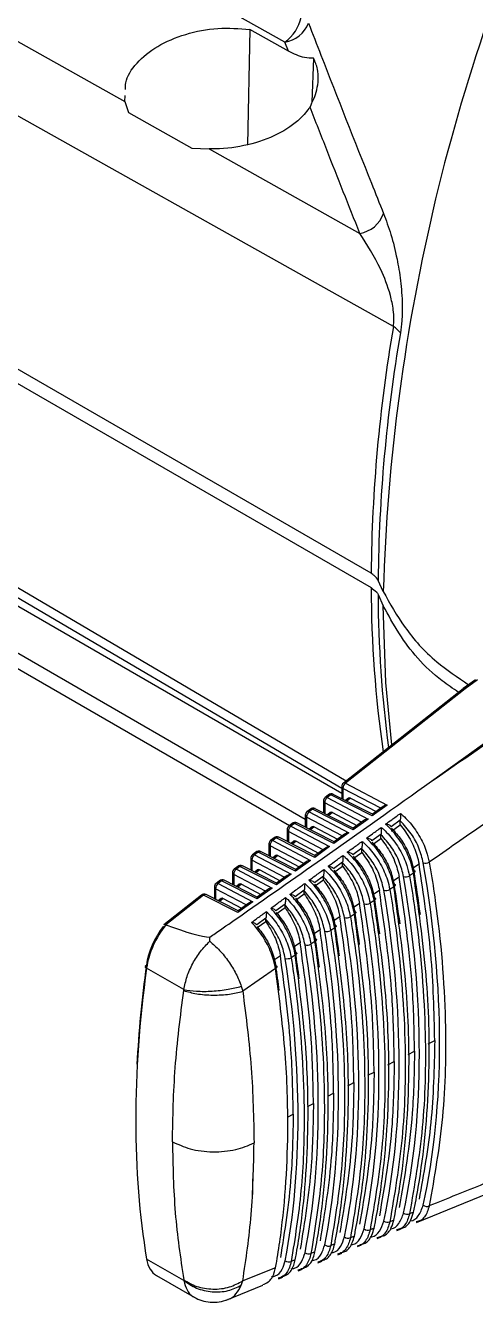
# Model space of a CAD drawing. Extents: x 16.7 to 113.1, y 4.5 to 84.5.
# Drawn here: x 77.172 to 78.2, y 8.716 to 11.631 of the extents above; entities that cross this region are included whole.
import ezdxf

# ---------------------------------------------------------------- set-up
doc = ezdxf.new("R2010")
doc.units = 0
doc.header["$MEASUREMENT"] = 0
doc.layers.add('OBJECT', color=7, linetype='CONTINUOUS')

msp = doc.modelspace()

# ---------------------------------------------------------------- linework, layer by layer
at = {"layer": 'OBJECT'}
for p, q in [((77.9616, 10.3808), (74.6496, 12.2927)), ((74.6496, 12.2601), (77.9616, 10.3481)), ((77.685, 11.6225), (77.6792, 11.359)), ((77.7726, 11.5731), (77.685, 11.6225)), ((77.7726, 11.5731), (77.7648, 11.5933)), ((77.8303, 11.557), (77.8266, 11.4565)), ((77.3993, 11.4577), (77.3999, 11.4714)), ((77.3993, 11.4577), (77.4078, 11.4327)), ((77.8944, 9.8781), (75.1943, 11.4368)), ((77.4078, 11.4327), (77.552, 11.3512)), ((77.552, 11.3512), (77.5919, 11.3497)), ((77.5919, 11.3497), (77.9359, 11.1567)), ((75.2013, 11.3265), (77.8113, 9.8198)), ((75.2254, 11.2772), (77.7755, 9.8051)), ((77.9894, 10.3394), (77.9777, 10.3647)), ((77.9777, 10.3321), (77.9894, 10.3067)), ((78.172, 10.1175), (77.8982, 9.9018)), ((78.1768, 10.1174), (77.9032, 9.9018)), ((78.2, 10.1377), (78.1721, 10.1176)), ((78.2047, 10.1375), (78.1768, 10.1174)), ((78.0992, 9.9061), (78.3033, 10.0528)), ((77.8944, 9.894), (77.8944, 9.8666)), ((77.9835, 9.8445), (77.8973, 9.8899)), ((77.8973, 9.8899), (77.8973, 9.8651)), ((77.9032, 9.9018), (77.9984, 9.8516)), ((77.8528, 9.8612), (77.8528, 9.8339)), ((77.9397, 9.8129), (77.8557, 9.8572)), ((77.8557, 9.8572), (77.8557, 9.8324)), ((77.8644, 9.8752), (77.8567, 9.8691)), ((77.8694, 9.8752), (77.8616, 9.8691)), ((77.8616, 9.8691), (77.9546, 9.82)), ((77.9644, 9.8271), (77.8694, 9.8752)), ((77.9648, 9.831), (77.8751, 9.8763)), ((77.9099, 9.8674), (77.9032, 9.8621)), ((77.9148, 9.8673), (77.9062, 9.8606)), ((77.9148, 9.8673), (77.9728, 9.8368)), ((77.8113, 9.8285), (77.8113, 9.8012)), ((77.8958, 9.7814), (77.8142, 9.8245)), ((77.8142, 9.8245), (77.8142, 9.7997)), ((77.8229, 9.8425), (77.8151, 9.8364)), ((77.8279, 9.8425), (77.8201, 9.8363)), ((77.8201, 9.8363), (77.9108, 9.7885)), ((77.9206, 9.7956), (77.8279, 9.8425)), ((77.9209, 9.7994), (77.8336, 9.8436)), ((77.8683, 9.8347), (77.8617, 9.8294)), ((77.8733, 9.8346), (77.8647, 9.8279)), ((77.8733, 9.8346), (77.929, 9.8052)), ((77.9984, 9.8516), (77.9644, 9.8271)), ((77.9889, 9.8483), (77.9647, 9.8309)), ((77.7698, 9.7958), (77.7698, 9.7685)), ((77.7814, 9.8098), (77.7736, 9.8036)), ((77.7864, 9.8098), (77.7785, 9.8036)), ((77.7785, 9.8036), (77.8669, 9.757)), ((77.8768, 9.7641), (77.7864, 9.8098)), ((77.8771, 9.7679), (77.7921, 9.8109)), ((77.8268, 9.8019), (77.8202, 9.7967)), ((77.8317, 9.8019), (77.8232, 9.7952)), ((77.8317, 9.8019), (77.8851, 9.7737)), ((77.9546, 9.82), (77.9206, 9.7956)), ((77.945, 9.8168), (77.9209, 9.7994)), ((78.0281, 9.8171), (78.0075, 9.8022)), ((78.008, 9.7926), (78.028, 9.807)), ((78.028, 9.816), (78.0281, 9.8171)), ((78.028, 9.807), (78.028, 9.816)), ((77.7399, 9.7771), (77.732, 9.7709)), ((77.7449, 9.7771), (77.737, 9.7709)), ((77.737, 9.7709), (77.8231, 9.7255)), ((77.8329, 9.7325), (77.7449, 9.7771)), ((77.8332, 9.7364), (77.7506, 9.7782)), ((77.852, 9.7499), (77.7726, 9.7917)), ((77.7726, 9.7917), (77.7726, 9.767)), ((77.7853, 9.7692), (77.7787, 9.764)), ((77.7902, 9.7691), (77.7817, 9.7624)), ((77.7902, 9.7691), (77.8413, 9.7422)), ((77.9108, 9.7885), (77.8768, 9.7641)), ((77.9012, 9.7853), (77.8771, 9.7679)), ((77.9843, 9.7853), (77.9636, 9.7703)), ((77.9642, 9.7611), (77.9842, 9.7755)), ((77.9842, 9.784), (77.9843, 9.7853)), ((77.9842, 9.7755), (77.9842, 9.784)), ((77.6984, 9.7444), (77.6905, 9.7382)), ((77.7034, 9.7444), (77.6954, 9.7381)), ((77.6954, 9.7381), (77.7792, 9.6939)), ((77.7891, 9.701), (77.7034, 9.7444)), ((77.7894, 9.7049), (77.7091, 9.7455)), ((77.7282, 9.763), (77.7282, 9.7358)), ((77.8082, 9.7184), (77.7311, 9.759)), ((77.7311, 9.759), (77.7311, 9.7344)), ((77.7437, 9.7364), (77.7372, 9.7313)), ((77.7487, 9.7364), (77.7402, 9.7297)), ((77.7487, 9.7364), (77.7975, 9.7107)), ((77.8669, 9.757), (77.8329, 9.7325)), ((77.8574, 9.7537), (77.8332, 9.7364)), ((77.9404, 9.7535), (77.9197, 9.7384)), ((77.9204, 9.7296), (77.9403, 9.7439)), ((77.9403, 9.752), (77.9404, 9.7535)), ((77.9403, 9.7439), (77.9403, 9.752)), ((77.6569, 9.7117), (77.6489, 9.7054)), ((77.6619, 9.7117), (77.6539, 9.7054)), ((77.7452, 9.6695), (77.6619, 9.7117)), ((77.7456, 9.6733), (77.6676, 9.7128)), ((77.6867, 9.7303), (77.6867, 9.7031)), ((77.7643, 9.6868), (77.6895, 9.7263)), ((77.6895, 9.7263), (77.6895, 9.7017)), ((77.8231, 9.7255), (77.7891, 9.701)), ((77.8135, 9.7222), (77.7894, 9.7048)), ((77.8966, 9.7216), (77.8759, 9.7065)), ((77.8765, 9.698), (77.8965, 9.7124)), ((77.8965, 9.72), (77.8966, 9.7216)), ((77.8965, 9.7124), (77.8965, 9.72)), ((78.071, 9.7172), (78.0559, 9.7072)), ((77.6154, 9.679), (77.6074, 9.6727)), ((77.6203, 9.6789), (77.6123, 9.6726)), ((77.7014, 9.638), (77.6203, 9.6789)), ((77.7017, 9.6418), (77.6261, 9.6801)), ((77.6451, 9.6976), (77.6451, 9.6704)), ((77.7205, 9.6553), (77.648, 9.6935)), ((77.648, 9.6935), (77.648, 9.669)), ((77.6539, 9.7054), (77.7354, 9.6624)), ((77.7022, 9.7037), (77.6957, 9.6986)), ((77.7071, 9.7037), (77.6987, 9.697)), ((77.7071, 9.7037), (77.7536, 9.6791)), ((77.7792, 9.6939), (77.7452, 9.6695)), ((77.7697, 9.6907), (77.7455, 9.6733)), ((77.8528, 9.6897), (77.832, 9.6745)), ((77.8327, 9.6665), (77.8527, 9.6809)), ((77.8527, 9.6879), (77.8528, 9.6897)), ((77.8527, 9.6809), (77.8527, 9.6879)), ((78.0258, 9.6871), (78.0107, 9.6771)), ((78.0584, 9.6965), (78.0494, 9.6902)), ((77.6036, 9.6648), (77.6036, 9.6378)), ((77.6766, 9.6238), (77.6064, 9.6608)), ((77.6064, 9.6608), (77.6064, 9.6363)), ((77.6123, 9.6726), (77.6916, 9.6309)), ((77.6606, 9.671), (77.6541, 9.6659)), ((77.6656, 9.6709), (77.6572, 9.6643)), ((77.6656, 9.6709), (77.7098, 9.6476)), ((77.7354, 9.6624), (77.7014, 9.638)), ((77.7258, 9.6592), (77.7017, 9.6418)), ((77.809, 9.6578), (77.7881, 9.6425)), ((77.7888, 9.635), (77.8088, 9.6494)), ((77.8088, 9.6558), (77.809, 9.6578)), ((77.8088, 9.6494), (77.8088, 9.6558)), ((77.9805, 9.657), (77.9655, 9.647)), ((78.0135, 9.6653), (78.0044, 9.659)), ((77.5739, 9.6463), (77.4881, 9.5787)), ((77.5788, 9.6462), (77.4927, 9.5783)), ((77.6576, 9.6064), (77.5788, 9.6462)), ((77.6579, 9.6103), (77.5846, 9.6474)), ((77.6191, 9.6382), (77.6126, 9.6332)), ((77.624, 9.6382), (77.6157, 9.6316)), ((77.624, 9.6382), (77.6659, 9.6161)), ((77.6916, 9.6309), (77.6576, 9.6064)), ((77.682, 9.6276), (77.6578, 9.6103)), ((77.7652, 9.6258), (77.7442, 9.6105)), ((77.765, 9.6237), (77.7652, 9.6258)), ((77.765, 9.6178), (77.765, 9.6237)), ((77.9353, 9.627), (77.9203, 9.617)), ((77.9685, 9.6341), (77.9594, 9.6278)), ((77.7213, 9.5938), (77.7003, 9.5784)), ((77.7211, 9.5915), (77.7213, 9.5938)), ((77.7211, 9.5863), (77.7211, 9.5915)), ((77.745, 9.6035), (77.765, 9.6178)), ((77.8901, 9.597), (77.875, 9.5871)), ((77.9235, 9.6029), (77.9144, 9.5966)), ((77.4927, 9.5783), (77.4929, 9.5782)), ((77.7012, 9.572), (77.7211, 9.5863)), ((77.8449, 9.5671), (77.8297, 9.5571)), ((77.8785, 9.5718), (77.8693, 9.5654)), ((77.5932, 9.5409), (77.5933, 9.5502)), ((77.7996, 9.5373), (77.7844, 9.5273)), ((77.8334, 9.5406), (77.8243, 9.5343)), ((77.7544, 9.5075), (77.739, 9.4974)), ((77.7884, 9.5095), (77.7792, 9.5031)), ((77.5341, 9.4305), (77.4488, 9.4797)), ((77.7433, 9.4784), (77.6684, 9.4267)), ((77.5337, 9.4284), (77.5341, 9.4305)), ((77.6651, 9.4382), (77.6684, 9.4267)), ((78.0918, 9.3065), (78.1069, 9.3144)), ((78.0459, 9.2827), (78.0607, 9.2904)), ((77.9542, 9.235), (77.9684, 9.2424)), ((78, 9.2588), (78.0146, 9.2664)), ((77.9083, 9.2111), (77.9222, 9.2184)), ((77.8624, 9.1873), (77.8761, 9.1944)), ((77.8165, 9.1634), (77.8299, 9.1704)), ((77.7706, 9.1396), (77.7838, 9.1464)), ((78.0654, 8.8991), (78.3688, 9.0234)), ((77.691, 8.9989), (77.691, 8.9631)), ((78.0584, 8.9223), (78.0494, 8.9187)), ((78.0135, 8.9042), (78.0044, 8.9005)), ((77.9235, 8.868), (77.9144, 8.8643)), ((77.9685, 8.8861), (77.9594, 8.8824)), ((77.9754, 8.8622), (77.9849, 8.8661)), ((78.0204, 8.8806), (78.0299, 8.8846)), ((77.8334, 8.8318), (77.8243, 8.8282)), ((77.8785, 8.8499), (77.8693, 8.8462)), ((77.9303, 8.8438), (77.9399, 8.8477)), ((77.5341, 8.7664), (77.4488, 8.8156)), ((77.7884, 8.8138), (77.7792, 8.8101)), ((77.8403, 8.8069), (77.8499, 8.8108)), ((77.8853, 8.8253), (77.8949, 8.8293)), ((77.4711, 8.7782), (77.5578, 8.7282)), ((77.7433, 8.7957), (77.6684, 8.7658)), ((77.75, 8.7701), (77.7597, 8.7741)), ((77.7952, 8.7885), (77.8049, 8.7924)), ((77.5337, 8.7682), (77.5341, 8.7664)), ((77.6303, 8.7215), (77.7146, 8.7557)), ((77.6651, 8.7558), (77.6684, 8.7658))]:
    msp.add_line(p, q, dxfattribs=at)
at = {"layer": 'OBJECT', "flags": 128}
for points in [[(77.7648, 11.5933), (76.9069, 12.0732), (75.9906, 12.5858), (74.8481, 13.2251)], [(78.0124, 10.944), (77.8469, 11.0367), (77.1381, 11.434), (74.6513, 12.8278)], [(75.1012, 12.7473), (75.6443, 12.4425), (76.5593, 11.929), (77.3993, 11.4577)], [(74.6513, 11.821), (74.8284, 11.7168), (75.5372, 11.2997), (77.9046, 9.9069)], [(74.6746, 11.7831), (75.3151, 11.4064), (77.8944, 9.8901)], [(78.009, 9.9892), (77.9956, 10.1319), (77.9894, 10.3067)], [(78.059, 9.703), (78.0602, 9.7024), (78.0611, 9.7018), (78.0616, 9.701), (78.0618, 9.7001), (78.0615, 9.6992), (78.0608, 9.6982), (78.0598, 9.6973), (78.0584, 9.6965)], [(78.014, 9.6718), (78.0153, 9.6713), (78.0162, 9.6706), (78.0167, 9.6698), (78.0168, 9.6689), (78.0165, 9.668), (78.0158, 9.667), (78.0148, 9.6661), (78.0135, 9.6653)], [(77.9691, 9.6407), (77.9703, 9.6401), (77.9712, 9.6394), (77.9717, 9.6386), (77.9718, 9.6377), (77.9715, 9.6368), (77.9709, 9.6359), (77.9698, 9.635), (77.9685, 9.6341)], [(77.9241, 9.6095), (77.9253, 9.609), (77.9262, 9.6083), (77.9267, 9.6075), (77.9268, 9.6066), (77.9265, 9.6056), (77.9259, 9.6047), (77.9248, 9.6038), (77.9235, 9.6029)], [(77.8791, 9.5784), (77.8803, 9.5778), (77.8812, 9.5771), (77.8817, 9.5763), (77.8818, 9.5754), (77.8815, 9.5745), (77.8809, 9.5735), (77.8798, 9.5726), (77.8785, 9.5718)], [(77.834, 9.5473), (77.8353, 9.5467), (77.8361, 9.546), (77.8367, 9.5452), (77.8368, 9.5443), (77.8365, 9.5433), (77.8358, 9.5424), (77.8348, 9.5415), (77.8334, 9.5406)], [(77.789, 9.5162), (77.7902, 9.5156), (77.7911, 9.5149), (77.7916, 9.5141), (77.7917, 9.5131), (77.7915, 9.5122), (77.7908, 9.5112), (77.7898, 9.5103), (77.7884, 9.5095)], [(77.4488, 9.4797), (77.4476, 9.4805), (77.4467, 9.4814), (77.4461, 9.4823), (77.4458, 9.4832), (77.446, 9.4841), (77.4464, 9.4849), (77.4472, 9.4856), (77.4483, 9.4861)], [(77.7439, 9.4851), (77.7451, 9.4845), (77.746, 9.4838), (77.7465, 9.4829), (77.7467, 9.482), (77.7464, 9.4811), (77.7457, 9.4801), (77.7447, 9.4792), (77.7433, 9.4784)]]:
    msp.add_lwpolyline(points, dxfattribs=at)
at = {"layer": 'OBJECT'}
for centre, radius, start, end in [((82.3912, 10.2076), 4.4038, 154.7208, 178.2852), ((77.7064, 11.6724), 0.0983, 306.457, 346.9431), ((77.7531, 11.6629), 0.0706, 279.586, 337.9203), ((77.924, 11.2259), 0.0702, 279.7078, 340.1211), ((81.4717, 10.3482), 3.5102, 170.2277, 179.4687), ((77.9926, 10.9057), 0.0431, 33.4577, 62.6571), ((81.4968, 10.3321), 3.5193, 170.2276, 179.4695), ((80.6111, 10.355), 2.6495, 180.1489, 188.2777), ((80.6502, 10.3396), 2.6726, 180.1609, 187.662), ((77.9044, 9.894), 0.01, 128.2361, 180), ((77.8992, 9.8943), 0.00479, 184.1315, 246.5158), ((77.9121, 9.8899), 0.0149, 127.0577, 180.0154), ((77.9006, 9.8978), 0.00473, 57.9081, 121.0621), ((77.8628, 9.8612), 0.01, 128.2361, 180), ((77.8576, 9.8616), 0.00479, 184.1315, 246.5158), ((77.8706, 9.8572), 0.0149, 127.0592, 180.0148), ((77.8591, 9.8652), 0.00458, 56.7364, 122.2366), ((77.8706, 9.8674), 0.01, 63.1776, 128.2361), ((77.8669, 9.8713), 0.00458, 56.7315, 122.2415), ((77.8731, 9.8711), 0.00551, 68.9319, 133.0209), ((77.8213, 9.8285), 0.01, 128.2361, 180), ((77.8161, 9.8289), 0.00479, 184.133, 246.5154), ((77.829, 9.8245), 0.0149, 127.0585, 180.0165), ((77.8176, 9.8325), 0.00458, 56.7373, 122.2385), ((77.8291, 9.8347), 0.01, 63.1776, 128.2361), ((77.8254, 9.8386), 0.00458, 56.7265, 122.2493), ((77.8316, 9.8384), 0.00551, 68.9102, 133.0411), ((77.7798, 9.7958), 0.01, 128.2361, 180), ((77.7745, 9.7961), 0.00479, 184.1315, 246.5158), ((77.7875, 9.7917), 0.0149, 127.0574, 180.0166), ((77.776, 9.7998), 0.00458, 56.7324, 122.2406), ((77.7876, 9.802), 0.01, 63.1776, 128.2361), ((77.7839, 9.8059), 0.00458, 56.7373, 122.2385), ((77.7901, 9.8057), 0.00551, 68.9143, 133.037), ((77.7382, 9.763), 0.01, 128.2361, 180), ((77.7459, 9.759), 0.0149, 127.0585, 180.0165), ((77.7345, 9.767), 0.00458, 56.7373, 122.2399), ((77.7461, 9.7693), 0.01, 63.1776, 128.2361), ((77.7424, 9.7732), 0.00458, 56.7216, 122.2514), ((77.7486, 9.773), 0.00551, 68.9283, 133.0245), ((77.6967, 9.7303), 0.01, 128.2361, 180), ((77.7044, 9.7263), 0.0149, 127.0583, 180.0157), ((77.6929, 9.7343), 0.00458, 56.7324, 122.2406), ((77.7046, 9.7365), 0.01, 63.1776, 128.2361), ((77.7008, 9.7405), 0.00458, 56.7373, 122.2385), ((77.7071, 9.7403), 0.00551, 68.9314, 133.0199), ((77.733, 9.7634), 0.00479, 184.1287, 246.5197), ((77.6631, 9.7038), 0.01, 63.1776, 128.2361), ((77.6593, 9.7078), 0.00458, 56.7265, 122.2493), ((77.6656, 9.7076), 0.00551, 68.9102, 133.0411), ((77.6914, 9.7307), 0.00479, 184.1315, 246.5158), ((78.0853, 9.7387), 0.0195, 256.6442, 297.5168), ((77.6216, 9.6711), 0.01, 63.1776, 128.2361), ((77.6178, 9.6751), 0.00458, 56.7373, 122.2385), ((77.6241, 9.6749), 0.00551, 68.9143, 133.037), ((77.6551, 9.6976), 0.01, 128.2361, 180), ((77.6499, 9.6979), 0.00479, 184.1218, 246.5254), ((77.6628, 9.6935), 0.0149, 127.0568, 180.0172), ((77.6514, 9.7015), 0.00458, 56.7373, 122.2385), ((78.0404, 9.7074), 0.0194, 256.4172, 297.4923), ((77.5801, 9.6384), 0.01, 63.1776, 128.2361), ((77.6136, 9.6648), 0.01, 128.2361, 180), ((77.6084, 9.6652), 0.00479, 184.133, 246.5154), ((77.6213, 9.6608), 0.0149, 127.0585, 180.0165), ((77.6098, 9.6688), 0.00458, 56.7216, 122.2514), ((77.9954, 9.6762), 0.0194, 256.1931, 297.4638), ((77.5763, 9.6424), 0.00458, 56.7324, 122.2406), ((77.5826, 9.6424), 0.00536, 67.9, 134.0528), ((77.9505, 9.6449), 0.0193, 255.9721, 297.4301), ((77.9055, 9.6137), 0.0192, 255.7463, 297.4039), ((77.8605, 9.5824), 0.0191, 255.5182, 297.376), ((77.8155, 9.5512), 0.019, 255.2957, 297.3459), ((77.7705, 9.52), 0.0189, 255.0729, 297.314), ((78.0441, 8.9308), 0.0133, 231.369, 293.3953), ((78.0891, 8.9489), 0.0132, 231.1955, 293.3664), ((77.9991, 8.9127), 0.0133, 231.5417, 293.4272), ((77.909, 8.8766), 0.0133, 231.8859, 293.4946), ((77.9541, 8.8946), 0.0133, 231.7159, 293.4597), ((77.864, 8.8585), 0.0134, 232.0655, 293.5238), ((77.7738, 8.8224), 0.0134, 232.4152, 293.5914), ((77.8189, 8.8404), 0.0134, 232.2381, 293.5589)]:
    msp.add_arc(centre, radius, start, end, dxfattribs=at)
for centre, major_axis, ratio, start_param, end_param in [((78.178, 10.1096), (-0.00602, 0.00799), 0.518549, 5.484768, 6.294577), ((79.6863, 12.938), (13.5348, 9.6488), 0.094709, 4.527712, 4.543224), ((77.9152, 9.8589), (-0.00494, 0.00879), 0.568104, 5.562304, 6.372114), ((77.8737, 9.8261), (-0.00494, 0.00879), 0.568104, 5.562304, 6.372114), ((77.9657, 9.8193), (-0.0009, 0.0117), 0.071971, 0.043681, 0.830706), ((77.9997, 9.8438), (0.0141, 0.001), 0.559485, 1.619644, 2.406669), ((77.8322, 9.7934), (-0.00494, 0.00879), 0.568104, 5.562304, 6.372114), ((77.9218, 9.7878), (-0.0009, 0.0117), 0.071971, 0.043681, 0.830706), ((77.9558, 9.8122), (0.0141, 0.001), 0.559485, 1.619644, 2.406669), ((77.7906, 9.7607), (-0.00494, 0.00879), 0.568104, 5.562304, 6.372114), ((77.878, 9.7563), (-0.0009, 0.0117), 0.071971, 0.043681, 0.830706), ((77.912, 9.7807), (0.0141, 0.001), 0.559485, 1.619644, 2.406669), ((77.7491, 9.7279), (-0.00494, 0.00879), 0.568104, 5.562304, 6.372114), ((77.8342, 9.7247), (-0.0009, 0.0117), 0.071971, 0.043681, 0.830706), ((77.8681, 9.7492), (0.0141, 0.001), 0.559485, 1.619644, 2.406669), ((77.8243, 9.7177), (0.0141, 0.001), 0.559485, 1.619644, 2.406669), ((76.5363, 10.2054), (-1.1233, 1.9121), 0.582398, 3.705236, 4.140027), ((77.7075, 9.6952), (-0.00494, 0.00879), 0.568104, 5.562304, 6.372114), ((77.7805, 9.6861), (0.0141, 0.001), 0.559485, 1.619644, 2.406669), ((77.7903, 9.6932), (-0.0009, 0.0117), 0.071971, 0.043681, 0.830706), ((76.4924, 10.1801), (-1.1217, 1.9093), 0.582398, 3.708599, 4.136664), ((76.5407, 10.2096), (-1.094, 1.9283), 0.572321, 4.094067, 4.145875), ((77.666, 9.6625), (-0.00494, 0.00879), 0.568104, 5.562304, 6.372114), ((77.7366, 9.6546), (0.0141, 0.001), 0.559485, 1.619644, 2.406669), ((77.7465, 9.6617), (-0.0009, 0.0117), 0.071971, 0.043681, 0.830706), ((76.4486, 10.1548), (-1.12, 1.9065), 0.582398, 3.71197, 4.133293), ((76.4968, 10.1843), (-1.0924, 1.9255), 0.572321, 4.095586, 4.14251), ((77.6244, 9.6297), (-0.00494, 0.00879), 0.568104, 5.562304, 6.372114), ((77.6928, 9.6231), (0.0141, 0.001), 0.559485, 1.619644, 2.406669), ((77.7026, 9.6302), (-0.0009, 0.0117), 0.071971, 0.043681, 0.830706), ((76.4047, 10.1295), (-1.1184, 1.9037), 0.582398, 3.715349, 4.129914), ((76.453, 10.159), (-1.0908, 1.9226), 0.572321, 4.096306, 4.139138), ((77.6588, 9.5986), (-0.0009, 0.0117), 0.071971, 0.043681, 0.830706), ((76.3609, 10.1041), (-1.1167, 1.9009), 0.582398, 3.718736, 4.126527), ((76.4092, 10.1337), (-1.0892, 1.9198), 0.572321, 4.096404, 4.135757), ((77.5208, 9.5164), (0.0508, 0.0976), 0.546171, 1.229091, 2.150624), ((77.5282, 9.5125), (0.0558, 0.1063), 0.548821, 1.215786, 2.152407), ((75.9984, 10.3957), (1.6104, -0.8416), 0.051024, 5.927291, 6.168405), ((76.3171, 10.0788), (-1.1151, 1.898), 0.582398, 3.722132, 4.123132), ((76.3653, 10.1083), (-1.0876, 1.917), 0.572321, 4.096009, 4.132368), ((76.2732, 10.0535), (-1.1135, 1.8952), 0.582398, 3.725535, 4.119729), ((76.3215, 10.083), (-1.086, 1.9142), 0.572321, 4.095216, 4.128971), ((76.2776, 10.0577), (-1.0844, 1.9113), 0.572321, 4.094096, 4.125565), ((78.9313, 10.0985), (1.0403, 1.9967), 0.546312, 2.150718, 2.514227), ((78.9239, 10.1023), (1.0353, 1.9881), 0.546171, 2.150624, 2.267536), ((76.2338, 10.0324), (-1.0828, 1.9085), 0.572321, 4.092705, 4.122152), ((76.2294, 10.0282), (-1.1118, 1.8924), 0.582398, 3.728947, 4.116317), ((77.5282, 8.8838), (0.0558, 0.1063), 0.548821, 2.515915, 3.11964)]:
    msp.add_ellipse(centre, major_axis=major_axis, ratio=ratio, start_param=start_param, end_param=end_param, dxfattribs=at)
for points, knots in [([(77.8185, 11.6364), (77.828, 11.6121), (77.8753, 11.4904), (77.9326, 11.3457), (77.9808, 11.2253), (77.9901, 11.202)], [0, 0, 0, 0, 0.167872, 0.839364, 1, 1, 1, 1]), ([(77.4006, 11.4852), (77.4006, 11.4903), (77.4004, 11.5109), (77.4244, 11.5465), (77.4715, 11.5855), (77.5368, 11.6132), (77.6115, 11.6279), (77.6605, 11.6243), (77.685, 11.6225)], [0, 0, 0, 0, 0.062375, 0.249368, 0.436897, 0.624938, 0.813071, 1, 1, 1, 1]), ([(77.8303, 11.557), (77.8236, 11.5569), (77.8054, 11.5565), (77.7852, 11.5667), (77.7726, 11.5731)], [0, 0, 0, 0, 0.372319, 1, 1, 1, 1]), ([(77.8221, 11.4452), (77.8281, 11.4577), (77.8408, 11.4841), (77.8422, 11.529), (77.8338, 11.549), (77.8303, 11.557)], [0, 0, 0, 0, 0.350763, 0.739166, 1, 1, 1, 1]), ([(77.8221, 11.4452), (77.8152, 11.4362), (77.7971, 11.4128), (77.7494, 11.3811), (77.6814, 11.3567), (77.626, 11.3495), (77.5966, 11.3496), (77.5919, 11.3497)], [0, 0, 0, 0, 0.162696, 0.424831, 0.687546, 0.950209, 1, 1, 1, 1]), ([(77.9359, 11.1567), (77.9107, 11.2202), (77.8725, 11.3163), (77.8349, 11.4125), (77.8221, 11.4452)], [0, 0, 0, 0, 0.660515, 1, 1, 1, 1]), ([(77.9901, 11.202), (77.9958, 11.1866), (78.0073, 11.1557), (78.0203, 11.1038), (78.0294, 11.0498), (78.0332, 11.001), (78.0326, 10.9588), (78.0298, 10.9385), (78.0286, 10.9295)], [0, 0, 0, 0, 0.227374, 0.454238, 0.628217, 0.803357, 0.912623, 1, 1, 1, 1]), ([(78.0124, 10.944), (78.013, 10.9495), (78.0144, 10.9617), (78.0123, 10.9871), (78.0033, 11.0278), (77.9784, 11.0909), (77.9525, 11.1311), (77.9359, 11.1567)], [0, 0, 0, 0, 0.062412, 0.139208, 0.265335, 0.530913, 1, 1, 1, 1]), ([(77.9777, 10.3647), (77.9753, 10.3685), (77.9715, 10.3745), (77.9642, 10.3791), (77.9616, 10.3808)], [0, 0, 0, 0, 0.643557, 1, 1, 1, 1]), ([(77.9616, 10.3481), (77.9661, 10.345), (77.9732, 10.3402), (77.9765, 10.3342), (77.9777, 10.3321)], [0, 0, 0, 0, 0.643567, 1, 1, 1, 1]), ([(77.9894, 10.3394), (78.0047, 10.3118), (78.0357, 10.2561), (78.1001, 10.1831), (78.159, 10.1436), (78.1844, 10.1265)], [0, 0, 0, 0, 0.357176, 0.722761, 1, 1, 1, 1]), ([(78.1613, 10.1091), (78.1485, 10.1178), (78.0902, 10.1572), (78.0334, 10.2254), (78.001, 10.2853), (77.9894, 10.3067)], [0, 0, 0, 0, 0.152917, 0.697716, 1, 1, 1, 1]), ([(77.5933, 9.5502), (77.5974, 9.5531), (77.6179, 9.5673), (77.7038, 9.6273), (77.8692, 9.7426), (78.0166, 9.8474), (78.0992, 9.9061)], [0, 0, 0, 0, 0.024148, 0.120739, 0.507103, 1, 1, 1, 1]), ([(78.3593, 9.9058), (78.3123, 9.8731), (78.2241, 9.8116), (78.1357, 9.7502), (78.0943, 9.7214)], [0, 0, 0, 0, 0.5319324, 1, 1, 1, 1]), ([(77.9946, 9.8081), (77.9993, 9.8115), (78.0106, 9.8197), (78.0219, 9.828), (78.0286, 9.8328)], [0, 0, 0, 0, 0.412559, 1, 1, 1, 1]), ([(78.0286, 9.8328), (78.0286, 9.8328), (78.0286, 9.8317), (78.0286, 9.829), (78.0286, 9.8247), (78.0284, 9.8204), (78.0282, 9.8181), (78.0281, 9.8171)], [0, 0, 0, 0, 0.007749, 0.250693, 0.570356, 0.807216, 1, 1, 1, 1]), ([(78.0286, 9.8328), (78.0304, 9.8312), (78.037, 9.8257), (78.0522, 9.8104), (78.072, 9.7831), (78.0877, 9.75), (78.0924, 9.7297), (78.0943, 9.7214)], [0, 0, 0, 0, 0.0597752, 0.2071601, 0.5014107, 0.7959341, 1, 1, 1, 1]), ([(77.9509, 9.7761), (77.9556, 9.7795), (77.9669, 9.7878), (77.9782, 9.796), (77.9848, 9.8009)], [0, 0, 0, 0, 0.412531, 1, 1, 1, 1]), ([(77.9848, 9.8009), (77.9848, 9.8009), (77.9849, 9.7999), (77.9849, 9.7973), (77.9848, 9.7931), (77.9846, 9.7886), (77.9844, 9.7863), (77.9843, 9.7853)], [0, 0, 0, 0, 0.007814, 0.231079, 0.559206, 0.802814, 1, 1, 1, 1]), ([(77.9848, 9.8009), (77.9867, 9.7993), (77.9931, 9.7937), (78.0083, 9.7782), (78.0279, 9.7507), (78.043, 9.718), (78.0476, 9.6981), (78.0494, 9.6902)], [0, 0, 0, 0, 0.059496, 0.20846, 0.505894, 0.803609, 1, 1, 1, 1]), ([(78.0584, 9.6965), (78.0571, 9.7025), (78.0533, 9.7205), (78.0402, 9.7519), (78.0204, 9.7821), (78.0042, 9.7997), (77.9965, 9.8065), (77.9946, 9.8081)], [0, 0, 0, 0, 0.148505, 0.448597, 0.748256, 0.940445, 1, 1, 1, 1]), ([(78.0075, 9.8022), (78.0071, 9.8029), (78.0063, 9.8042), (78.0035, 9.806), (77.9996, 9.8074), (77.9963, 9.8079), (77.9947, 9.8081), (77.9946, 9.8081)], [0, 0, 0, 0, 0.199293, 0.397083, 0.700898, 0.992019, 1, 1, 1, 1]), ([(78.008, 9.7993), (78.0159, 9.7905), (78.0317, 9.773), (78.0503, 9.7384), (78.056, 9.7151), (78.059, 9.703)], [0, 0, 0, 0, 0.324373, 0.648691, 1, 1, 1, 1]), ([(78.0808, 9.7197), (78.078, 9.731), (78.0725, 9.7534), (78.0538, 9.7883), (78.0368, 9.8065), (78.028, 9.816)], [0, 0, 0, 0, 0.324207, 0.64849, 1, 1, 1, 1]), ([(78.028, 9.807), (78.036, 9.7963), (78.0519, 9.7749), (78.0655, 9.7427), (78.0695, 9.724), (78.071, 9.7172)], [0, 0, 0, 0, 0.390005, 0.779955, 1, 1, 1, 1]), ([(77.9072, 9.7441), (77.9118, 9.7476), (77.9231, 9.7558), (77.9345, 9.7641), (77.9411, 9.7689)], [0, 0, 0, 0, 0.412496, 1, 1, 1, 1]), ([(77.9411, 9.7689), (77.9411, 9.7689), (77.9411, 9.768), (77.9411, 9.7655), (77.9411, 9.7613), (77.9408, 9.7568), (77.9405, 9.7545), (77.9404, 9.7535)], [0, 0, 0, 0, 0.0078825, 0.2106168, 0.547452, 0.7981673, 1, 1, 1, 1]), ([(77.9411, 9.7689), (77.9429, 9.7674), (77.9493, 9.7617), (77.9643, 9.746), (77.9837, 9.7183), (77.9984, 9.6859), (78.0027, 9.6665), (78.0044, 9.659)], [0, 0, 0, 0, 0.0592181, 0.2098317, 0.5105953, 0.8116536, 1, 1, 1, 1]), ([(78.0135, 9.6653), (78.0122, 9.6713), (78.0084, 9.6893), (77.9954, 9.7207), (77.9758, 9.7505), (77.9601, 9.7679), (77.9527, 9.7745), (77.9509, 9.7761)], [0, 0, 0, 0, 0.150135, 0.453531, 0.756488, 0.940721, 1, 1, 1, 1]), ([(77.9636, 9.7703), (77.9632, 9.771), (77.9623, 9.7724), (77.9591, 9.7743), (77.9551, 9.7756), (77.9522, 9.776), (77.951, 9.7761), (77.9509, 9.7761)], [0, 0, 0, 0, 0.203485, 0.450054, 0.7731, 0.99194, 1, 1, 1, 1]), ([(77.9642, 9.7673), (77.972, 9.7584), (77.9877, 9.7406), (78.0058, 9.7063), (78.0113, 9.6835), (78.014, 9.6718)], [0, 0, 0, 0, 0.328437, 0.656814, 1, 1, 1, 1]), ([(78.0358, 9.6885), (78.0331, 9.6998), (78.0276, 9.7222), (78.0092, 9.7567), (77.9926, 9.7748), (77.9842, 9.784)], [0, 0, 0, 0, 0.328087, 0.656252, 1, 1, 1, 1]), ([(77.9842, 9.7755), (77.992, 9.7647), (78.0078, 9.7431), (78.0207, 9.7114), (78.0245, 9.6933), (78.0258, 9.6871)], [0, 0, 0, 0, 0.397555, 0.795054, 1, 1, 1, 1]), ([(77.8635, 9.7121), (77.8681, 9.7156), (77.8794, 9.7238), (77.8907, 9.7321), (77.8974, 9.737)], [0, 0, 0, 0, 0.412465, 1, 1, 1, 1]), ([(77.8974, 9.737), (77.8974, 9.7369), (77.8974, 9.7361), (77.8974, 9.7337), (77.8973, 9.7296), (77.897, 9.725), (77.8967, 9.7227), (77.8966, 9.7216)], [0, 0, 0, 0, 0.0079497, 0.1892667, 0.5350694, 0.7932451, 1, 1, 1, 1]), ([(77.8974, 9.737), (77.8991, 9.7354), (77.9055, 9.7297), (77.9204, 9.7138), (77.9396, 9.6859), (77.9537, 9.6539), (77.9578, 9.6349), (77.9594, 9.6278)], [0, 0, 0, 0, 0.058943, 0.211284, 0.515533, 0.820091, 1, 1, 1, 1]), ([(77.9685, 9.6341), (77.9672, 9.6401), (77.9635, 9.6581), (77.9506, 9.6895), (77.9313, 9.719), (77.9159, 9.7361), (77.9089, 9.7425), (77.9072, 9.7441)], [0, 0, 0, 0, 0.151845, 0.458695, 0.765102, 0.940995, 1, 1, 1, 1]), ([(77.9197, 9.7384), (77.9193, 9.7391), (77.9183, 9.7405), (77.9151, 9.7424), (77.9112, 9.7436), (77.9083, 9.744), (77.9072, 9.7441), (77.9072, 9.7441)], [0, 0, 0, 0, 0.20748, 0.460446, 0.790801, 0.991849, 1, 1, 1, 1]), ([(77.9908, 9.6574), (77.9881, 9.6686), (77.9827, 9.691), (77.9646, 9.7251), (77.9484, 9.743), (77.9403, 9.752)], [0, 0, 0, 0, 0.332168, 0.664412, 1, 1, 1, 1]), ([(77.9403, 9.7439), (77.9481, 9.733), (77.9636, 9.7112), (77.9758, 9.6801), (77.9794, 9.6626), (77.9805, 9.657)], [0, 0, 0, 0, 0.405542, 0.811028, 1, 1, 1, 1]), ([(77.9235, 9.6029), (77.9223, 9.6089), (77.9185, 9.6269), (77.9057, 9.6583), (77.8868, 9.6875), (77.8718, 9.7043), (77.8652, 9.7105), (77.8635, 9.7121)], [0, 0, 0, 0, 0.1536344, 0.4641048, 0.7741282, 0.941266, 1, 1, 1, 1]), ([(77.8759, 9.7065), (77.8754, 9.7071), (77.8744, 9.7086), (77.8711, 9.7104), (77.8673, 9.7116), (77.8645, 9.712), (77.8635, 9.7121), (77.8635, 9.7121)], [0, 0, 0, 0, 0.211696, 0.471314, 0.809145, 0.991767, 1, 1, 1, 1]), ([(77.9458, 9.6262), (77.9431, 9.6374), (77.9378, 9.6599), (77.92, 9.6935), (77.9042, 9.7112), (77.8965, 9.72)], [0, 0, 0, 0, 0.336461, 0.673002, 1, 1, 1, 1]), ([(77.8965, 9.7124), (77.9042, 9.7014), (77.9195, 9.6793), (77.931, 9.6489), (77.9343, 9.632), (77.9353, 9.627)], [0, 0, 0, 0, 0.414011, 0.827965, 1, 1, 1, 1]), ([(77.9204, 9.7353), (77.9281, 9.7263), (77.9437, 9.7082), (77.9612, 9.6743), (77.9664, 9.6519), (77.9691, 9.6407)], [0, 0, 0, 0, 0.332714, 0.665367, 1, 1, 1, 1]), ([(78.1069, 9.3144), (78.1054, 9.3796), (78.1024, 9.5099), (78.0814, 9.6481), (78.071, 9.7172)], [0, 0, 0, 0, 0.500491, 1, 1, 1, 1]), ([(78.0943, 9.7214), (78.0953, 9.7155), (78.1004, 9.686), (78.1193, 9.5628), (78.1351, 9.3706), (78.1296, 9.1367), (78.1061, 9.0034), (78.0943, 8.9368)], [0, 0, 0, 0, 0.0206636, 0.1033312, 0.4348087, 0.7174044, 1, 1, 1, 1]), ([(77.8197, 9.6801), (77.8244, 9.6835), (77.8357, 9.6918), (77.847, 9.7001), (77.8536, 9.7049)], [0, 0, 0, 0, 0.412428, 1, 1, 1, 1]), ([(77.8785, 9.5718), (77.8773, 9.5777), (77.8736, 9.5957), (77.8608, 9.6271), (77.8422, 9.656), (77.8276, 9.6725), (77.8214, 9.6785), (77.8197, 9.6801)], [0, 0, 0, 0, 0.1555102, 0.469778, 0.7835905, 0.9415333, 1, 1, 1, 1]), ([(77.832, 9.6745), (77.8315, 9.6752), (77.8305, 9.6766), (77.8271, 9.6784), (77.8233, 9.6796), (77.8207, 9.68), (77.8198, 9.6801), (77.8197, 9.6801)], [0, 0, 0, 0, 0.216118, 0.482656, 0.828148, 0.991661, 1, 1, 1, 1]), ([(77.9008, 9.5951), (77.8981, 9.6063), (77.8928, 9.6287), (77.8753, 9.6619), (77.86, 9.6795), (77.8527, 9.6879)], [0, 0, 0, 0, 0.3409859, 0.6820537, 1, 1, 1, 1]), ([(77.8527, 9.6809), (77.8602, 9.6698), (77.8753, 9.6475), (77.8861, 9.6176), (77.8893, 9.6014), (77.8901, 9.597)], [0, 0, 0, 0, 0.423013, 0.845962, 1, 1, 1, 1]), ([(77.8536, 9.7049), (77.8536, 9.7049), (77.8536, 9.7042), (77.8537, 9.7018), (77.8535, 9.6978), (77.8532, 9.6932), (77.8529, 9.6908), (77.8528, 9.6897)], [0, 0, 0, 0, 0.008027, 0.167041, 0.522006, 0.788055, 1, 1, 1, 1]), ([(77.8536, 9.7049), (77.8554, 9.7034), (77.8617, 9.6976), (77.8764, 9.6815), (77.8954, 9.6534), (77.909, 9.6218), (77.9129, 9.6032), (77.9144, 9.5966)], [0, 0, 0, 0, 0.0586706, 0.212823, 0.5207278, 0.8289547, 1, 1, 1, 1]), ([(77.8765, 9.7032), (77.8842, 9.6941), (77.8997, 9.6758), (77.9166, 9.6422), (77.9216, 9.6203), (77.9241, 9.6095)], [0, 0, 0, 0, 0.337222, 0.674381, 1, 1, 1, 1]), ([(78.0607, 9.2904), (78.0599, 9.3392), (78.0576, 9.4671), (78.0379, 9.6031), (78.0258, 9.6871)], [0, 0, 0, 0, 0.38188, 1, 1, 1, 1]), ([(78.0494, 9.6902), (78.0504, 9.6843), (78.0553, 9.6549), (78.0739, 9.5318), (78.089, 9.3421), (78.0831, 9.1129), (78.0606, 8.9834), (78.0494, 8.9187)], [0, 0, 0, 0, 0.021019, 0.105106, 0.44228, 0.72114, 1, 1, 1, 1]), ([(78.0584, 8.9223), (78.0594, 8.927), (78.0643, 8.9508), (78.0826, 9.0526), (78.0976, 9.2253), (78.0919, 9.4621), (78.0696, 9.6183), (78.0584, 9.6965)], [0, 0, 0, 0, 0.0209466, 0.1047452, 0.4407597, 0.7203798, 1, 1, 1, 1]), ([(77.776, 9.648), (77.7807, 9.6514), (77.792, 9.6597), (77.8033, 9.668), (77.8099, 9.6729)], [0, 0, 0, 0, 0.412395, 1, 1, 1, 1]), ([(77.8334, 9.5406), (77.8322, 9.5466), (77.8286, 9.5646), (77.8159, 9.596), (77.7976, 9.6244), (77.7835, 9.6407), (77.7776, 9.6464), (77.776, 9.648)], [0, 0, 0, 0, 0.157483, 0.475733, 0.793525, 0.941799, 1, 1, 1, 1]), ([(77.7881, 9.6425), (77.7876, 9.6431), (77.7865, 9.6446), (77.7831, 9.6464), (77.7794, 9.6475), (77.7768, 9.6479), (77.776, 9.648), (77.776, 9.648)], [0, 0, 0, 0, 0.220763, 0.494549, 0.847831, 0.991565, 1, 1, 1, 1]), ([(77.8558, 9.5639), (77.8531, 9.5751), (77.8479, 9.5975), (77.8307, 9.6303), (77.8158, 9.6477), (77.8088, 9.6558)], [0, 0, 0, 0, 0.345759, 0.691604, 1, 1, 1, 1]), ([(77.8088, 9.6494), (77.8162, 9.6381), (77.8311, 9.6156), (77.8413, 9.5864), (77.8442, 9.5708), (77.8449, 9.5671)], [0, 0, 0, 0, 0.4326, 0.86514, 1, 1, 1, 1]), ([(77.8099, 9.6729), (77.8099, 9.6729), (77.8099, 9.6722), (77.8099, 9.67), (77.8098, 9.6661), (77.8095, 9.6613), (77.8091, 9.6589), (77.809, 9.6578)], [0, 0, 0, 0, 0.008103, 0.143838, 0.508237, 0.782538, 1, 1, 1, 1]), ([(77.8099, 9.6729), (77.8116, 9.6713), (77.8178, 9.6654), (77.8325, 9.6492), (77.8512, 9.6209), (77.8643, 9.5897), (77.868, 9.5716), (77.8693, 9.5654)], [0, 0, 0, 0, 0.058402, 0.214452, 0.526192, 0.838269, 1, 1, 1, 1]), ([(77.8327, 9.6711), (77.8403, 9.6619), (77.8556, 9.6434), (77.8719, 9.6101), (77.8767, 9.5887), (77.8791, 9.5784)], [0, 0, 0, 0, 0.341979, 0.68389, 1, 1, 1, 1]), ([(78.0146, 9.2664), (78.0137, 9.3152), (78.0115, 9.4412), (77.9923, 9.575), (77.9805, 9.657)], [0, 0, 0, 0, 0.387367, 1, 1, 1, 1]), ([(78.0044, 9.659), (78.0054, 9.6531), (78.0103, 9.6237), (78.0285, 9.5007), (78.0429, 9.3136), (78.0367, 9.0892), (78.0151, 8.9634), (78.0044, 8.9005)], [0, 0, 0, 0, 0.021386, 0.106942, 0.450009, 0.725004, 1, 1, 1, 1]), ([(78.0135, 8.9042), (78.0144, 8.9089), (78.0192, 8.9327), (78.0372, 9.0348), (78.0515, 9.2058), (78.0455, 9.4382), (78.0241, 9.5896), (78.0135, 9.6653)], [0, 0, 0, 0, 0.021311, 0.106568, 0.448432, 0.724216, 1, 1, 1, 1]), ([(77.7323, 9.6159), (77.7369, 9.6193), (77.7482, 9.6276), (77.7595, 9.6359), (77.7662, 9.6408)], [0, 0, 0, 0, 0.412352, 1, 1, 1, 1]), ([(77.8107, 9.5328), (77.8081, 9.544), (77.8029, 9.5664), (77.786, 9.5987), (77.7716, 9.6158), (77.765, 9.6237)], [0, 0, 0, 0, 0.350807, 0.701697, 1, 1, 1, 1]), ([(77.7662, 9.6408), (77.7662, 9.6408), (77.7662, 9.6403), (77.7662, 9.6381), (77.7661, 9.6342), (77.7657, 9.6295), (77.7653, 9.6269), (77.7652, 9.6258)], [0, 0, 0, 0, 0.008214, 0.11971, 0.493733, 0.77673, 1, 1, 1, 1]), ([(77.7662, 9.6408), (77.7678, 9.6392), (77.774, 9.6333), (77.7885, 9.6169), (77.807, 9.5884), (77.8195, 9.5576), (77.8231, 9.54), (77.8243, 9.5343)], [0, 0, 0, 0, 0.058136, 0.216179, 0.531949, 0.848067, 1, 1, 1, 1]), ([(77.7888, 9.639), (77.7964, 9.6296), (77.8116, 9.6109), (77.8273, 9.578), (77.8319, 9.5571), (77.834, 9.5473)], [0, 0, 0, 0, 0.347004, 0.693942, 1, 1, 1, 1]), ([(77.9684, 9.2424), (77.9676, 9.2912), (77.9654, 9.4153), (77.9467, 9.5471), (77.9353, 9.627)], [0, 0, 0, 0, 0.393082, 1, 1, 1, 1]), ([(77.9594, 9.6278), (77.9603, 9.6219), (77.9652, 9.5925), (77.9831, 9.4697), (77.9967, 9.2851), (77.9902, 9.0654), (77.9697, 8.9434), (77.9594, 8.8824)], [0, 0, 0, 0, 0.021766, 0.108843, 0.45801, 0.729005, 1, 1, 1, 1]), ([(77.9685, 8.8861), (77.9694, 8.8909), (77.9742, 8.9147), (77.9918, 9.0171), (78.0054, 9.1863), (77.9991, 9.4144), (77.9787, 9.5609), (77.9685, 9.6341)], [0, 0, 0, 0, 0.0216885, 0.1084547, 0.456373, 0.7281864, 1, 1, 1, 1]), ([(77.6886, 9.5837), (77.6932, 9.5872), (77.7045, 9.5955), (77.7158, 9.6038), (77.7225, 9.6087)], [0, 0, 0, 0, 0.412313, 1, 1, 1, 1]), ([(77.7656, 9.5017), (77.7631, 9.5128), (77.7579, 9.5352), (77.7414, 9.5671), (77.7274, 9.584), (77.7211, 9.5915)], [0, 0, 0, 0, 0.356147, 0.712376, 1, 1, 1, 1]), ([(77.7225, 9.6087), (77.7225, 9.6086), (77.7225, 9.6082), (77.7225, 9.6061), (77.7223, 9.6024), (77.7219, 9.5975), (77.7215, 9.5949), (77.7213, 9.5938)], [0, 0, 0, 0, 0.008288, 0.094565, 0.478398, 0.770551, 1, 1, 1, 1]), ([(77.7225, 9.6087), (77.7241, 9.6071), (77.7302, 9.6011), (77.7445, 9.5845), (77.7628, 9.5558), (77.7748, 9.5255), (77.7782, 9.5084), (77.7792, 9.5031)], [0, 0, 0, 0, 0.0578731, 0.218012, 0.5380172, 0.8583869, 1, 1, 1, 1]), ([(77.7884, 9.5095), (77.7872, 9.5154), (77.7836, 9.5334), (77.771, 9.5648), (77.753, 9.5929), (77.7393, 9.6088), (77.7339, 9.6143), (77.7323, 9.6159)], [0, 0, 0, 0, 0.159552, 0.48199, 0.803962, 0.94206, 1, 1, 1, 1]), ([(77.7442, 9.6105), (77.7437, 9.6111), (77.7426, 9.6125), (77.7391, 9.6144), (77.7355, 9.6154), (77.733, 9.6158), (77.7323, 9.6159), (77.7323, 9.6159)], [0, 0, 0, 0, 0.225627, 0.506972, 0.868213, 0.991459, 1, 1, 1, 1]), ([(77.745, 9.6068), (77.7525, 9.5973), (77.7675, 9.5784), (77.7826, 9.5458), (77.787, 9.5255), (77.789, 9.5162)], [0, 0, 0, 0, 0.3523261, 0.704581, 1, 1, 1, 1]), ([(77.765, 9.6178), (77.7723, 9.6065), (77.7869, 9.5838), (77.7964, 9.5553), (77.7991, 9.5403), (77.7996, 9.5373)], [0, 0, 0, 0, 0.442846, 0.885629, 1, 1, 1, 1]), ([(77.9222, 9.2184), (77.9214, 9.2672), (77.9192, 9.3894), (77.901, 9.5191), (77.8901, 9.597)], [0, 0, 0, 0, 0.399041, 1, 1, 1, 1]), ([(77.9144, 9.5966), (77.9153, 9.5907), (77.9201, 9.5614), (77.9376, 9.4386), (77.9505, 9.2566), (77.9438, 9.0416), (77.9242, 8.9234), (77.9144, 8.8643)], [0, 0, 0, 0, 0.02216, 0.110812, 0.466297, 0.733148, 1, 1, 1, 1]), ([(77.9235, 8.868), (77.9244, 8.8728), (77.9291, 8.8967), (77.9464, 8.9993), (77.9592, 9.1669), (77.9527, 9.3905), (77.9332, 9.5321), (77.9235, 9.6029)], [0, 0, 0, 0, 0.022079, 0.110409, 0.464597, 0.732299, 1, 1, 1, 1]), ([(77.4927, 9.5783), (77.4919, 9.5786), (77.4903, 9.5792), (77.4888, 9.5792), (77.4883, 9.5787), (77.4882, 9.5786)], [0, 0, 0, 0, 0.4113638, 0.8226332, 1, 1, 1, 1]), ([(77.7433, 9.4784), (77.7422, 9.4843), (77.7386, 9.5023), (77.7261, 9.5337), (77.7084, 9.5613), (77.6951, 9.577), (77.6901, 9.5821), (77.6886, 9.5837)], [0, 0, 0, 0, 0.161729, 0.488571, 0.814942, 0.942319, 1, 1, 1, 1]), ([(77.7003, 9.5784), (77.6998, 9.579), (77.6986, 9.5805), (77.695, 9.5823), (77.6914, 9.5833), (77.6891, 9.5837), (77.6886, 9.5837), (77.6886, 9.5837)], [0, 0, 0, 0, 0.236909, 0.528785, 0.900012, 0.991346, 1, 1, 1, 1]), ([(77.7012, 9.5746), (77.7086, 9.565), (77.7234, 9.5458), (77.7379, 9.5137), (77.7421, 9.4938), (77.7439, 9.4851)], [0, 0, 0, 0, 0.357965, 0.715857, 1, 1, 1, 1]), ([(77.7211, 9.5863), (77.7283, 9.5749), (77.7426, 9.552), (77.7515, 9.5242), (77.7539, 9.5099), (77.7544, 9.5075)], [0, 0, 0, 0, 0.453827, 0.90759, 1, 1, 1, 1]), ([(77.8761, 9.1944), (77.8752, 9.2432), (77.8731, 9.3636), (77.8554, 9.4912), (77.8449, 9.5671)], [0, 0, 0, 0, 0.4052593, 1, 1, 1, 1]), ([(77.8693, 9.5654), (77.8703, 9.5596), (77.8749, 9.5302), (77.8921, 9.4076), (77.9044, 9.2282), (77.8974, 9.0178), (77.8787, 8.9034), (77.8693, 8.8462)], [0, 0, 0, 0, 0.022568, 0.112852, 0.474885, 0.737443, 1, 1, 1, 1]), ([(77.8785, 8.8499), (77.8794, 8.8547), (77.884, 8.8787), (77.901, 8.9816), (77.9131, 9.1474), (77.9063, 9.3667), (77.8878, 9.5034), (77.8785, 9.5718)], [0, 0, 0, 0, 0.022484, 0.112433, 0.473119, 0.736559, 1, 1, 1, 1]), ([(77.5341, 9.4305), (77.5361, 9.4404), (77.5401, 9.4601), (77.5536, 9.4903), (77.5714, 9.5185), (77.586, 9.5334), (77.5932, 9.5409)], [0, 0, 0, 0, 0.250001, 0.499999, 0.750001, 1, 1, 1, 1]), ([(77.5932, 9.5409), (77.6008, 9.5343), (77.6159, 9.5211), (77.6365, 9.4952), (77.654, 9.4668), (77.6614, 9.4478), (77.6651, 9.4382)], [0, 0, 0, 0, 0.2499997, 0.4999993, 0.7500001, 1, 1, 1, 1]), ([(77.8299, 9.1704), (77.8291, 9.2192), (77.827, 9.3378), (77.8097, 9.4634), (77.7996, 9.5373)], [0, 0, 0, 0, 0.411755, 1, 1, 1, 1]), ([(77.8243, 9.5343), (77.8252, 9.5284), (77.8298, 9.4991), (77.8467, 9.3766), (77.8582, 9.1997), (77.851, 8.9939), (77.8332, 8.8834), (77.8243, 8.8282)], [0, 0, 0, 0, 0.022991, 0.114969, 0.483793, 0.741896, 1, 1, 1, 1]), ([(77.8334, 8.8318), (77.8343, 8.8366), (77.8389, 8.8607), (77.8555, 8.9638), (77.867, 9.1279), (77.8599, 9.3428), (77.8423, 9.4747), (77.8334, 9.5406)], [0, 0, 0, 0, 0.022904, 0.114532, 0.481956, 0.740978, 1, 1, 1, 1]), ([(77.7838, 9.1464), (77.7829, 9.1953), (77.7808, 9.312), (77.7641, 9.4356), (77.7544, 9.5075)], [0, 0, 0, 0, 0.418548, 1, 1, 1, 1]), ([(77.7792, 9.5031), (77.7801, 9.4973), (77.7846, 9.468), (77.8011, 9.3456), (77.812, 9.1713), (77.8046, 8.9701), (77.7877, 8.8634), (77.7792, 8.8101)], [0, 0, 0, 0, 0.02343, 0.117164, 0.493037, 0.746519, 1, 1, 1, 1]), ([(77.7884, 8.8138), (77.7893, 8.8186), (77.7937, 8.8427), (77.81, 8.9461), (77.8209, 9.1084), (77.8136, 9.3189), (77.7968, 9.446), (77.7884, 9.5095)], [0, 0, 0, 0, 0.023339, 0.116711, 0.491126, 0.745563, 1, 1, 1, 1]), ([(77.7433, 8.7957), (77.7442, 8.8006), (77.7486, 8.8247), (77.7645, 8.9284), (77.7747, 9.0889), (77.7672, 9.2951), (77.7513, 9.4173), (77.7433, 9.4784)], [0, 0, 0, 0, 0.0237916, 0.1189728, 0.500647, 0.7503236, 1, 1, 1, 1]), ([(77.5078, 9.0833), (77.5089, 9.1393), (77.5111, 9.2513), (77.5262, 9.3693), (77.5337, 9.4284)], [0, 0, 0, 0, 0.5, 1, 1, 1, 1]), ([(77.5337, 9.4284), (77.5432, 9.4257), (77.5627, 9.4202), (77.6003, 9.4173), (77.6383, 9.4192), (77.6586, 9.4242), (77.6684, 9.4267)], [0, 0, 0, 0, 0.24117, 0.5, 0.758828, 1, 1, 1, 1]), ([(77.5341, 9.4305), (77.5432, 9.4291), (77.562, 9.4262), (77.5984, 9.4266), (77.6353, 9.4305), (77.6554, 9.4357), (77.6651, 9.4382)], [0, 0, 0, 0, 0.241561, 0.499999, 0.758437, 1, 1, 1, 1]), ([(77.6684, 9.4267), (77.6759, 9.3678), (77.691, 9.2492), (77.6932, 9.137), (77.6943, 9.0805)], [0, 0, 0, 0, 0.496376, 1, 1, 1, 1]), ([(78.1069, 9.3144), (78.1054, 9.2508), (78.1024, 9.1239), (78.0814, 9.0095), (78.071, 8.9523)], [0, 0, 0, 0, 0.500491, 1, 1, 1, 1]), ([(78.0607, 9.2904), (78.0599, 9.2425), (78.0576, 9.1171), (78.0379, 9.0035), (78.0258, 8.9333)], [0, 0, 0, 0, 0.38188, 1, 1, 1, 1]), ([(77.9684, 9.2424), (77.9676, 9.1946), (77.9654, 9.0729), (77.9467, 8.9624), (77.9353, 8.8953)], [0, 0, 0, 0, 0.393082, 1, 1, 1, 1]), ([(78.0146, 9.2664), (78.0137, 9.2185), (78.0115, 9.095), (77.9923, 8.983), (77.9805, 8.9143)], [0, 0, 0, 0, 0.387367, 1, 1, 1, 1]), ([(77.9222, 9.2184), (77.9214, 9.1706), (77.9192, 9.0508), (77.901, 8.9417), (77.8901, 8.8762)], [0, 0, 0, 0, 0.399041, 1, 1, 1, 1]), ([(77.8761, 9.1944), (77.8752, 9.1466), (77.8731, 9.0286), (77.8554, 8.9211), (77.8449, 8.8571)], [0, 0, 0, 0, 0.4052593, 1, 1, 1, 1]), ([(77.8299, 9.1704), (77.8291, 9.1226), (77.827, 9.0064), (77.8097, 8.9003), (77.7996, 8.8379)], [0, 0, 0, 0, 0.411755, 1, 1, 1, 1]), ([(77.7838, 9.1464), (77.7829, 9.0985), (77.7808, 8.9841), (77.7641, 8.8795), (77.7544, 8.8187)], [0, 0, 0, 0, 0.418548, 1, 1, 1, 1]), ([(77.5078, 9.0833), (77.5208, 9.0773), (77.5476, 9.0648), (77.6, 9.0586), (77.6529, 9.0632), (77.6808, 9.0749), (77.6943, 9.0805)], [0, 0, 0, 0, 0.240773, 0.5, 0.759226, 1, 1, 1, 1]), ([(77.5078, 9.0833), (77.5089, 9.0286), (77.5111, 8.9191), (77.5262, 8.8185), (77.5337, 8.7682)], [0, 0, 0, 0, 0.5, 1, 1, 1, 1]), ([(77.6684, 8.7658), (77.6759, 8.8155), (77.691, 8.9158), (77.6932, 9.0253), (77.6943, 9.0805)], [0, 0, 0, 0, 0.496376, 1, 1, 1, 1]), ([(78.3906, 9.0567), (78.3332, 9.0335), (78.2346, 8.9934), (78.1357, 8.9535), (78.0943, 8.9368)], [0, 0, 0, 0, 0.58145, 1, 1, 1, 1]), ([(78.005, 8.8846), (78.0058, 8.8846), (78.0143, 8.8848), (78.0268, 8.8958), (78.0327, 8.912), (78.0358, 8.9205)], [0, 0, 0, 0, 0.044312, 0.503865, 1, 1, 1, 1]), ([(78.0296, 8.8856), (78.0318, 8.8861), (78.0418, 8.8882), (78.052, 8.9015), (78.0566, 8.9164), (78.0584, 8.9223)], [0, 0, 0, 0, 0.1455101, 0.6591383, 1, 1, 1, 1]), ([(78.0501, 8.9027), (78.0505, 8.9027), (78.0587, 8.9029), (78.0714, 8.9136), (78.0775, 8.93), (78.0808, 8.9386)], [0, 0, 0, 0, 0.023078, 0.484566, 1, 1, 1, 1]), ([(78.0943, 8.9368), (78.093, 8.9322), (78.089, 8.9186), (78.0794, 8.9044), (78.0683, 8.9013), (78.0649, 8.9004)], [0, 0, 0, 0, 0.257655, 0.777097, 1, 1, 1, 1]), ([(77.9599, 8.8663), (77.961, 8.8664), (77.9699, 8.8668), (77.9823, 8.878), (77.9879, 8.8941), (77.9908, 8.9023)], [0, 0, 0, 0, 0.065779, 0.523428, 1, 1, 1, 1]), ([(78.0044, 8.9005), (78.0031, 8.896), (77.9992, 8.8822), (77.9896, 8.8678), (77.9783, 8.8646), (77.9748, 8.8636)], [0, 0, 0, 0, 0.255062, 0.769307, 1, 1, 1, 1]), ([(77.9845, 8.8673), (77.987, 8.8679), (77.9973, 8.8702), (78.0074, 8.8839), (78.0118, 8.8985), (78.0135, 8.9042)], [0, 0, 0, 0, 0.16692, 0.678095, 1, 1, 1, 1]), ([(78.0494, 8.9187), (78.048, 8.9141), (78.0441, 8.9004), (78.0345, 8.8861), (78.0233, 8.8829), (78.0199, 8.882)], [0, 0, 0, 0, 0.256322, 0.773094, 1, 1, 1, 1]), ([(77.8697, 8.8299), (77.8715, 8.8301), (77.881, 8.8308), (77.8931, 8.8426), (77.8983, 8.8584), (77.9008, 8.8661)], [0, 0, 0, 0, 0.10942, 0.563395, 1, 1, 1, 1]), ([(77.9144, 8.8643), (77.9131, 8.8597), (77.9093, 8.8459), (77.8997, 8.8312), (77.8884, 8.8279), (77.8847, 8.8268)], [0, 0, 0, 0, 0.252751, 0.762348, 1, 1, 1, 1]), ([(77.8944, 8.8307), (77.8976, 8.8315), (77.9084, 8.8344), (77.918, 8.8487), (77.922, 8.8629), (77.9235, 8.868)], [0, 0, 0, 0, 0.209903, 0.716584, 1, 1, 1, 1]), ([(77.9148, 8.8481), (77.9163, 8.8482), (77.9254, 8.8488), (77.9377, 8.8603), (77.9431, 8.8762), (77.9458, 8.8842)], [0, 0, 0, 0, 0.087475, 0.543267, 1, 1, 1, 1]), ([(77.9594, 8.8824), (77.9581, 8.8778), (77.9542, 8.864), (77.9447, 8.8495), (77.9333, 8.8462), (77.9298, 8.8452)], [0, 0, 0, 0, 0.253876, 0.765727, 1, 1, 1, 1]), ([(77.9394, 8.849), (77.9423, 8.8497), (77.9529, 8.8523), (77.9627, 8.8662), (77.9669, 8.8807), (77.9685, 8.8861)], [0, 0, 0, 0, 0.188372, 0.697237, 1, 1, 1, 1]), ([(77.8042, 8.794), (77.808, 8.7952), (77.8193, 8.7988), (77.8287, 8.8136), (77.8323, 8.8273), (77.8334, 8.8318)], [0, 0, 0, 0, 0.253621, 0.756095, 1, 1, 1, 1]), ([(77.8246, 8.8117), (77.8268, 8.8119), (77.8365, 8.8128), (77.8484, 8.825), (77.8534, 8.8405), (77.8558, 8.8479)], [0, 0, 0, 0, 0.131633, 0.583833, 1, 1, 1, 1]), ([(77.8693, 8.8462), (77.8681, 8.8416), (77.8643, 8.8277), (77.8547, 8.813), (77.8433, 8.8095), (77.8397, 8.8084)], [0, 0, 0, 0, 0.251695, 0.759166, 1, 1, 1, 1]), ([(77.8493, 8.8123), (77.8528, 8.8133), (77.8639, 8.8166), (77.8734, 8.8311), (77.8772, 8.8451), (77.8785, 8.8499)], [0, 0, 0, 0, 0.231543, 0.736162, 1, 1, 1, 1]), ([(77.7343, 8.7751), (77.7372, 8.7755), (77.7476, 8.777), (77.7591, 8.7898), (77.7636, 8.8049), (77.7656, 8.8118)], [0, 0, 0, 0, 0.176896, 0.625689, 1, 1, 1, 1]), ([(77.7792, 8.8101), (77.778, 8.8055), (77.7743, 8.7915), (77.7647, 8.7765), (77.7532, 8.7729), (77.7494, 8.7717)], [0, 0, 0, 0, 0.249086, 0.75132, 1, 1, 1, 1]), ([(77.7591, 8.7756), (77.7632, 8.777), (77.7748, 8.781), (77.7839, 8.7961), (77.7873, 8.8096), (77.7884, 8.8138)], [0, 0, 0, 0, 0.276912, 0.776621, 1, 1, 1, 1]), ([(77.7794, 8.7934), (77.782, 8.7937), (77.7921, 8.7949), (77.8038, 8.8074), (77.8085, 8.8227), (77.8107, 8.8298)], [0, 0, 0, 0, 0.154118, 0.604594, 1, 1, 1, 1]), ([(77.8243, 8.8282), (77.823, 8.8235), (77.8193, 8.8096), (77.8098, 8.7947), (77.7983, 8.7912), (77.7946, 8.7901)], [0, 0, 0, 0, 0.250492, 0.755556, 1, 1, 1, 1]), ([(77.714, 8.7572), (77.7184, 8.7588), (77.7302, 8.7632), (77.7392, 8.7787), (77.7424, 8.7919), (77.7433, 8.7957)], [0, 0, 0, 0, 0.300262, 0.797361, 1, 1, 1, 1]), ([(77.5337, 8.7682), (77.5432, 8.7626), (77.5627, 8.751), (77.6003, 8.7453), (77.6383, 8.7496), (77.6586, 8.7605), (77.6684, 8.7658)], [0, 0, 0, 0, 0.24117, 0.5, 0.758828, 1, 1, 1, 1]), ([(77.5341, 8.7664), (77.5432, 8.7601), (77.562, 8.7472), (77.5984, 8.7392), (77.6353, 8.7413), (77.6554, 8.7511), (77.6651, 8.7558)], [0, 0, 0, 0, 0.24156, 0.499999, 0.758437, 1, 1, 1, 1]), ([(77.5341, 8.7664), (77.5361, 8.759), (77.5403, 8.7441), (77.5495, 8.732), (77.5567, 8.7294), (77.5579, 8.7289)], [0, 0, 0, 0, 0.4544435, 0.9088831, 1, 1, 1, 1]), ([(77.6347, 8.7235), (77.6351, 8.7236), (77.6424, 8.725), (77.6538, 8.7351), (77.6613, 8.7489), (77.6651, 8.7558)], [0, 0, 0, 0, 0.031599, 0.5158, 1, 1, 1, 1]), ([(77.5576, 8.7283), (77.5632, 8.7255), (77.5748, 8.7198), (77.5944, 8.7163), (77.615, 8.7168), (77.6282, 8.7211), (77.6348, 8.7233)], [0, 0, 0, 0, 0.234437, 0.483458, 0.741033, 1, 1, 1, 1])]:
    msp.add_open_spline(points, degree=3, knots=knots, dxfattribs=at)

doc.saveas('drawing.dxf')
